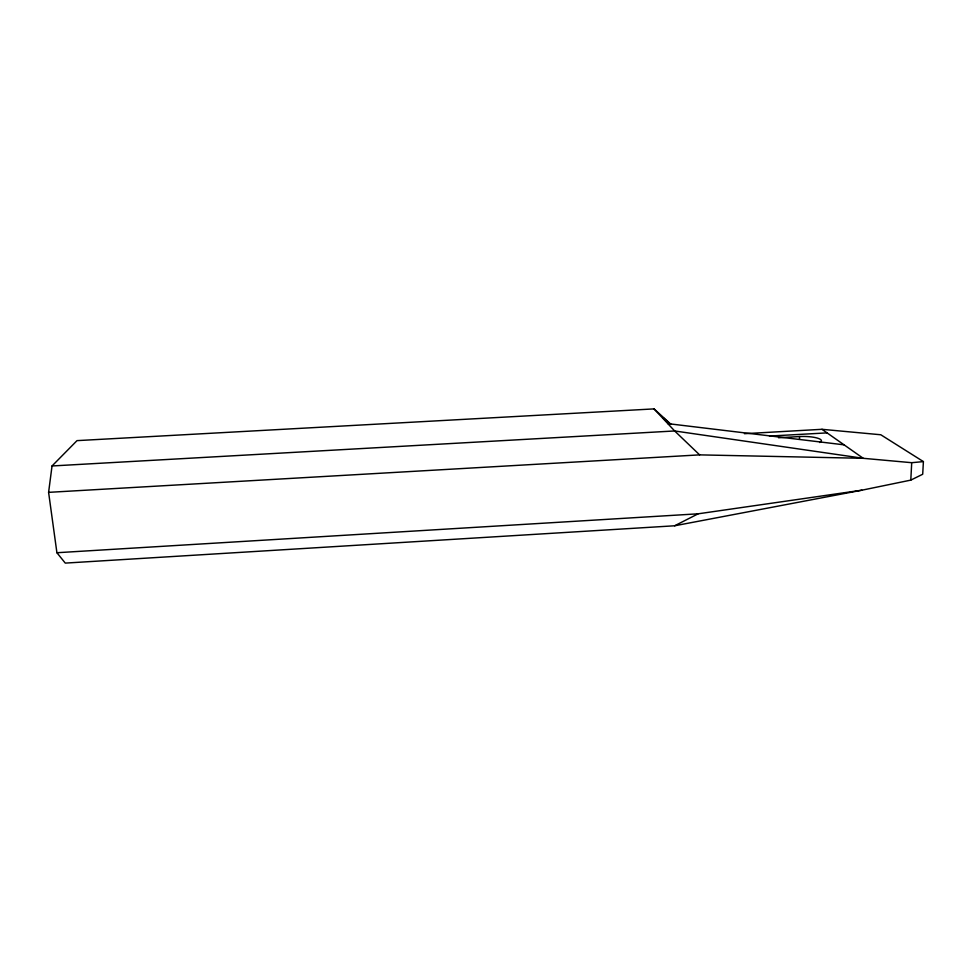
<?xml version="1.0" encoding="UTF-8"?>
<svg xmlns="http://www.w3.org/2000/svg" width="972" height="972" viewBox="0 0 972 972"><rect width="100%" height="100%" fill="white"/><g stroke="black" fill="none" stroke-linecap="round" stroke-linejoin="round"><path stroke-width="1.46" d="M799.506 439.356L799.579 436.562A16.755 3.973 1.1 0 1 817.416 438.105A16.755 3.973 1.1 0 1 819.639 442.503M910.8 480.119L911.712 462.696L923.4 461.603L922.707 474.239L910.8 480.119L861.921 490.192L674.629 525.779L65.27 563.104L56.911 552.728L48.6 492.354L52.038 465.965L77.019 440.632L654.047 408.896L671.081 424.4M674.629 525.779L698.151 513.811L861.921 490.192M56.911 552.728L698.151 513.811M52.038 465.965L674.653 430.961L863.245 458.31L911.712 462.696M744.406 433.694L821.984 429.308L880.79 434.763L923.4 461.603M778.523 437.752L799.579 436.562M48.6 492.354L699.621 454.872L863.245 458.31L821.984 429.308M769.496 436.063L827.075 432.892M667.8 423.622L844.073 444.836M669.878 424.047L663.208 417.839L669.198 424.242M699.621 454.872L674.653 430.961L654.047 408.896"/></g></svg>
